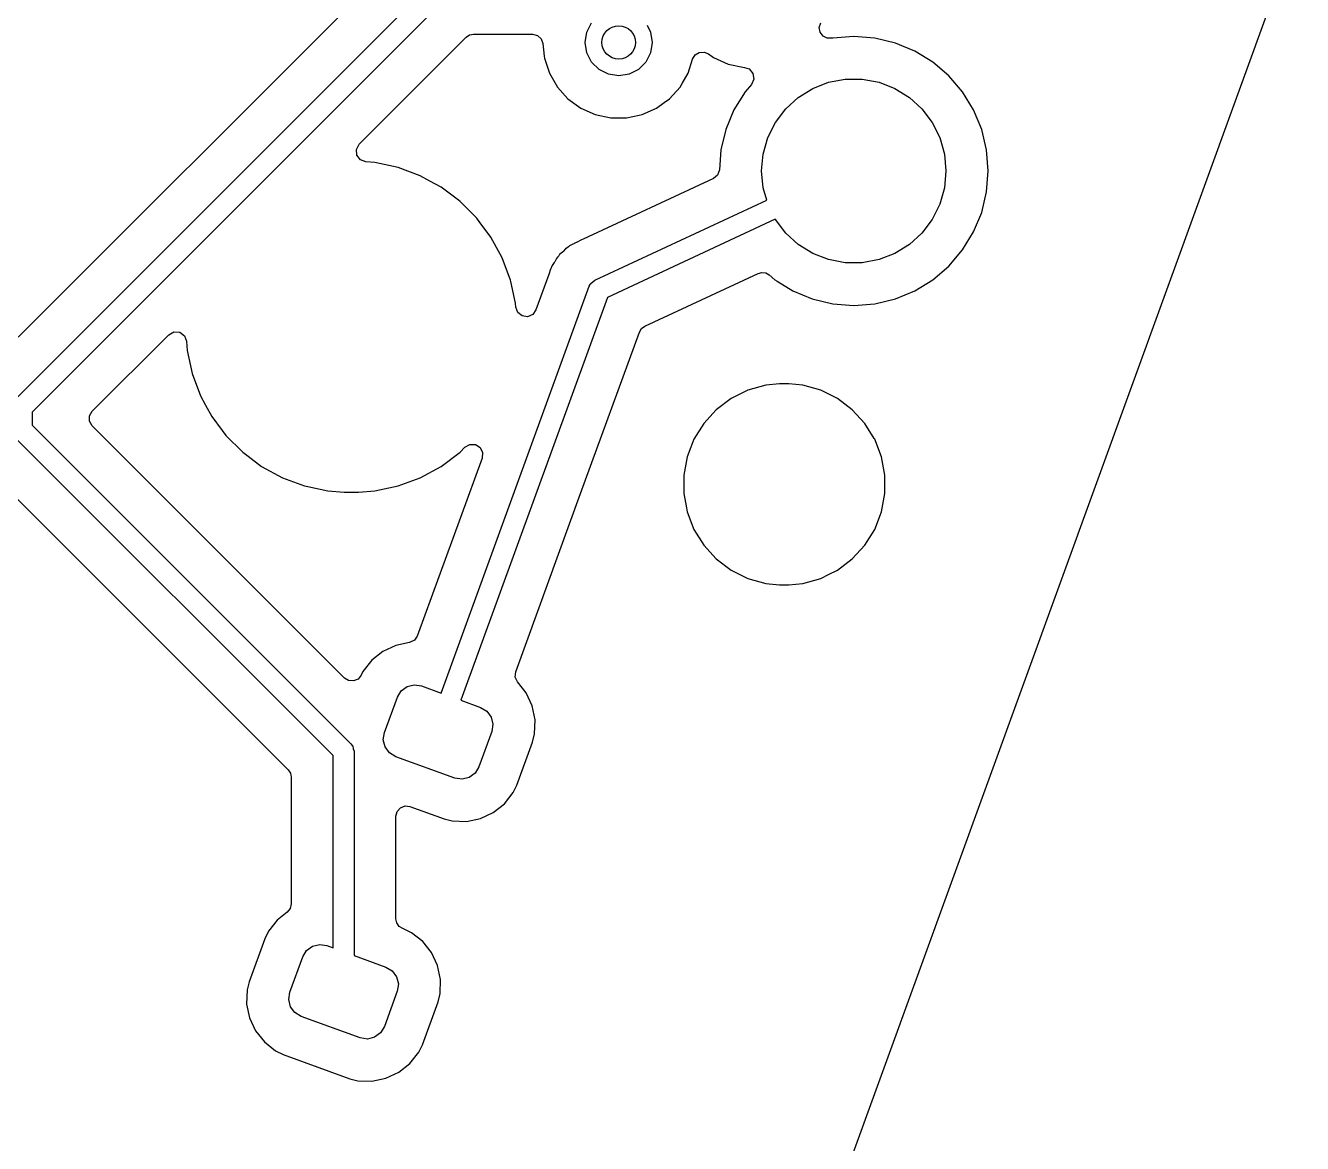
# Model space of a CAD drawing. Extents: x 1.74 to 9.58, y -5.96 to -1.79.
# Drawn here: x 4.716 to 5.316, y -4.375 to -3.85 of the extents above; entities that cross this region are included whole.
import ezdxf

# ---------------------------------------------------------------- set-up
doc = ezdxf.new("R2010")
doc.units = 0
doc.header["$MEASUREMENT"] = 0
doc.layers.add('BLACK', color=7, linetype='CONTINUOUS')

msp = doc.modelspace()

# ---------------------------------------------------------------- linework, layer by layer
at = {"layer": 'BLACK', "linetype": 'CONTINUOUS'}
for p, q in [((5.31584, -3.7984), (5.08754, -4.42672)), ((4.89482, -3.81375), (4.71222, -3.99635)), ((4.71037, -4.02607), (4.9106, -3.82584)), ((4.91612, -3.83424), (4.71877, -4.03159)), ((4.97951, -3.85297), (4.98175, -3.84858)), ((5.00783, -3.84977), (5.00947, -3.85297)), ((5.08876, -3.85085), (5.08941, -3.84869)), ((5.08915, -3.85307), (5.08876, -3.85085)), ((4.87254, -3.90568), (4.92285, -3.85537)), ((4.92285, -3.85537), (4.92443, -3.85432)), ((4.92443, -3.85432), (4.9263, -3.85394)), ((4.9263, -3.85394), (4.95403, -3.85394)), ((4.95403, -3.85394), (4.95633, -3.85452)), ((4.95633, -3.85452), (4.95808, -3.8561)), ((4.95808, -3.8561), (4.95889, -3.85832)), ((4.95889, -3.85832), (4.95952, -3.86433)), ((4.97874, -3.85784), (4.97951, -3.85297)), ((4.97951, -3.86271), (4.97874, -3.85784)), ((5.00947, -3.85297), (5.01024, -3.85784)), ((5.01024, -3.85784), (5.00947, -3.86271)), ((5.0905, -3.85488), (5.08915, -3.85307)), ((5.09252, -3.85589), (5.0905, -3.85488)), ((5.09477, -3.85588), (5.09252, -3.85589)), ((5.09509, -3.8558), (5.09477, -3.85588)), ((5.10498, -3.85503), (5.09509, -3.8558)), ((5.11486, -3.8558), (5.10498, -3.85503)), ((5.12451, -3.85812), (5.11486, -3.8558)), ((5.1283, -3.85969), (5.12451, -3.85812)), ((4.95952, -3.86433), (4.95962, -3.86525)), ((4.98175, -3.8671), (4.97951, -3.86271)), ((5.00947, -3.86271), (5.00723, -3.8671)), ((5.02922, -3.86568), (5.03041, -3.86373)), ((5.03041, -3.86373), (5.03235, -3.86254)), ((5.03235, -3.86254), (5.03463, -3.86236)), ((5.03463, -3.86236), (5.03673, -3.86324)), ((5.03673, -3.86324), (5.03909, -3.86495)), ((5.13367, -3.86192), (5.1283, -3.85969)), ((5.14213, -3.8671), (5.13367, -3.86192)), ((4.95962, -3.86525), (4.96192, -3.87234)), ((4.98523, -3.87058), (4.98175, -3.8671)), ((4.98962, -3.87282), (4.98523, -3.87058)), ((5.00374, -3.87058), (4.99935, -3.87282)), ((5.00723, -3.8671), (5.00374, -3.87058)), ((5.02705, -3.87234), (5.02922, -3.86568)), ((5.03909, -3.86495), (5.03909, -3.86495)), ((5.03909, -3.86495), (5.03909, -3.86495)), ((5.03909, -3.86495), (5.04589, -3.86798)), ((5.04589, -3.86798), (5.05368, -3.86963)), ((5.05368, -3.86963), (5.05367, -3.86969)), ((5.05367, -3.86969), (5.05575, -3.8703)), ((5.05575, -3.8703), (5.05755, -3.87237)), ((5.14967, -3.87354), (5.14213, -3.8671)), ((4.96192, -3.87234), (4.96565, -3.87879)), ((4.99449, -3.87359), (4.98962, -3.87282)), ((4.99935, -3.87282), (4.99449, -3.87359)), ((5.02431, -3.87709), (5.02705, -3.87234)), ((5.05796, -3.87508), (5.05683, -3.87758)), ((5.05755, -3.87237), (5.05796, -3.87508)), ((5.08567, -3.87947), (5.09313, -3.87658)), ((5.09313, -3.87658), (5.10098, -3.87511)), ((5.10098, -3.87511), (5.10897, -3.87511)), ((5.10897, -3.87511), (5.11683, -3.87658)), ((5.11683, -3.87658), (5.12428, -3.87947)), ((5.15611, -3.88108), (5.14967, -3.87354)), ((4.96565, -3.87879), (4.97063, -3.88433)), ((5.01834, -3.88433), (5.02333, -3.87879)), ((5.02333, -3.87879), (5.02431, -3.87709)), ((5.05384, -3.88108), (5.04866, -3.88954)), ((5.05683, -3.87758), (5.05384, -3.88108)), ((5.07888, -3.88367), (5.08567, -3.87947)), ((5.12428, -3.87947), (5.13108, -3.88367)), ((5.16129, -3.88954), (5.15611, -3.88108)), ((4.97063, -3.88433), (4.97666, -3.88871)), ((4.97666, -3.88871), (4.98347, -3.89174)), ((5.0055, -3.89174), (5.01231, -3.88871)), ((5.01231, -3.88871), (5.01592, -3.88609)), ((5.01592, -3.88609), (5.01834, -3.88433)), ((5.07297, -3.88906), (5.07888, -3.88367)), ((5.13108, -3.88367), (5.13698, -3.88906)), ((4.98347, -3.89174), (4.99076, -3.89329)), ((4.99076, -3.89329), (4.99076, -3.89329)), ((4.99076, -3.89329), (4.99821, -3.89329)), ((4.99821, -3.89329), (5.00403, -3.89206)), ((4.99821, -3.89329), (4.99821, -3.89329)), ((5.00403, -3.89206), (5.0055, -3.89174)), ((5.04866, -3.88954), (5.04486, -3.8987)), ((5.06816, -3.89544), (5.07297, -3.88906)), ((5.13698, -3.88906), (5.1418, -3.89544)), ((5.16509, -3.8987), (5.16129, -3.88954)), ((5.04486, -3.8987), (5.04255, -3.90835)), ((5.06459, -3.90259), (5.06816, -3.89544)), ((5.1418, -3.89544), (5.14536, -3.90259)), ((5.16741, -3.90835), (5.16509, -3.8987)), ((4.87122, -3.9081), (4.87254, -3.90568)), ((5.06241, -3.91028), (5.06459, -3.90259)), ((5.14536, -3.90259), (5.14755, -3.91028)), ((4.87142, -3.91084), (4.87122, -3.9081)), ((4.87307, -3.91304), (4.87142, -3.91084)), ((5.04255, -3.90835), (5.04181, -3.91778)), ((5.06167, -3.91823), (5.06241, -3.91028)), ((5.14755, -3.91028), (5.14828, -3.91823)), ((5.16818, -3.91823), (5.16741, -3.90835)), ((4.87564, -3.914), (4.87307, -3.91304)), ((4.87993, -3.91431), (4.87564, -3.914)), ((4.8908, -3.91667), (4.87993, -3.91431)), ((4.90122, -3.92056), (4.8908, -3.91667)), ((4.8908, -3.91667), (4.8908, -3.91667)), ((5.04181, -3.91778), (5.04095, -3.92018)), ((5.06241, -3.92619), (5.06167, -3.91823)), ((5.14828, -3.91823), (5.14755, -3.92619)), ((5.16741, -3.92812), (5.16818, -3.91823)), ((4.90578, -3.92305), (4.90122, -3.92056)), ((4.91099, -3.92589), (4.90578, -3.92305)), ((5.039, -3.92183), (4.97783, -3.95035)), ((5.04095, -3.92018), (5.039, -3.92183)), ((4.91913, -3.93199), (4.91099, -3.92589)), ((5.06403, -3.9319), (5.06241, -3.92619)), ((5.14755, -3.92619), (5.14536, -3.93388)), ((5.16509, -3.93777), (5.16741, -3.92812)), ((4.91989, -3.93256), (4.91913, -3.93199)), ((4.92776, -3.94043), (4.91989, -3.93256)), ((4.9832, -3.96959), (5.06403, -3.9319)), ((5.14536, -3.93388), (5.1418, -3.94103)), ((4.92927, -3.94244), (4.92776, -3.94043)), ((4.93408, -3.94887), (4.92927, -3.94244)), ((5.06808, -3.94087), (4.98921, -3.97765)), ((5.06816, -3.94103), (5.06808, -3.94087)), ((5.07297, -3.94741), (5.06816, -3.94103)), ((5.1418, -3.94103), (5.13698, -3.94741)), ((5.16129, -3.94693), (5.16509, -3.93777)), ((4.93443, -3.94933), (4.93408, -3.94887)), ((5.07888, -3.95279), (5.07297, -3.94741)), ((5.13698, -3.94741), (5.13108, -3.95279)), ((5.15611, -3.95539), (5.16129, -3.94693)), ((4.93976, -3.9591), (4.93443, -3.94933)), ((4.96953, -3.95487), (4.96835, -3.95612)), ((4.9702, -3.95445), (4.96953, -3.95487)), ((4.97081, -3.95399), (4.9702, -3.95445)), ((4.9714, -3.95347), (4.97081, -3.95399)), ((4.97294, -3.95269), (4.9714, -3.95347)), ((4.97334, -3.95247), (4.97294, -3.95269)), ((4.97347, -3.95238), (4.97334, -3.95247)), ((4.97446, -3.95192), (4.97347, -3.95238)), ((4.97459, -3.95186), (4.97446, -3.95192)), ((4.97706, -3.95061), (4.97459, -3.95186)), ((4.97783, -3.95035), (4.97706, -3.95061)), ((5.08567, -3.957), (5.07888, -3.95279)), ((5.13108, -3.95279), (5.12428, -3.957)), ((4.94365, -3.96952), (4.93976, -3.9591)), ((4.96442, -3.96089), (4.96418, -3.96128)), ((4.96525, -3.95939), (4.96442, -3.96089)), ((4.96579, -3.95881), (4.96525, -3.95939)), ((4.96628, -3.95822), (4.96579, -3.95881)), ((4.96672, -3.95757), (4.96628, -3.95822)), ((4.96801, -3.95644), (4.96672, -3.95757)), ((4.96835, -3.95612), (4.96801, -3.95644)), ((5.09313, -3.95989), (5.08567, -3.957)), ((5.10098, -3.96136), (5.09313, -3.95989)), ((5.11683, -3.95989), (5.10897, -3.96136)), ((5.12428, -3.957), (5.11683, -3.95989)), ((5.14967, -3.96293), (5.15611, -3.95539)), ((4.96167, -3.96693), (4.9556, -3.98359)), ((4.9618, -3.96649), (4.96167, -3.96693)), ((4.96224, -3.96483), (4.9618, -3.96649)), ((4.96262, -3.96414), (4.96224, -3.96483)), ((4.96294, -3.96344), (4.96262, -3.96414)), ((4.96321, -3.9627), (4.96294, -3.96344)), ((4.9639, -3.96169), (4.96321, -3.9627)), ((4.96418, -3.96128), (4.9639, -3.96169)), ((5.00677, -3.9912), (5.05995, -3.9664)), ((5.05995, -3.9664), (5.06174, -3.96595)), ((5.06174, -3.96595), (5.06358, -3.9662)), ((5.06358, -3.9662), (5.06518, -3.96711)), ((5.10897, -3.96136), (5.10098, -3.96136)), ((5.14213, -3.96937), (5.14967, -3.96293)), ((4.91104, -4.16363), (4.98066, -3.97236)), ((4.94379, -3.97019), (4.94365, -3.96952)), ((4.94365, -3.96952), (4.94365, -3.96952)), ((4.94601, -3.98039), (4.94379, -3.97019)), ((4.98066, -3.97236), (4.98107, -3.97159)), ((4.98107, -3.97159), (4.98112, -3.97142)), ((4.98112, -3.97142), (4.9812, -3.97135)), ((4.9812, -3.97135), (4.98132, -3.97113)), ((4.98132, -3.97113), (4.98229, -3.97039)), ((4.98229, -3.97039), (4.9832, -3.96959)), ((5.06518, -3.96711), (5.06782, -3.96937)), ((5.06782, -3.96937), (5.06898, -3.97008)), ((5.06898, -3.97008), (5.07628, -3.97455)), ((5.13367, -3.97455), (5.14213, -3.96937)), ((4.98921, -3.97765), (4.92029, -4.167)), ((5.07628, -3.97455), (5.08544, -3.97835)), ((5.08544, -3.97835), (5.09509, -3.98066)), ((5.11486, -3.98066), (5.12451, -3.97835)), ((5.12451, -3.97835), (5.13367, -3.97455)), ((4.94614, -3.98227), (4.94601, -3.98039)), ((4.94703, -3.98474), (4.94614, -3.98227)), ((4.94906, -3.9864), (4.94703, -3.98474)), ((4.9556, -3.98359), (4.95407, -3.98573)), ((5.09509, -3.98066), (5.10498, -3.98144)), ((5.10498, -3.98144), (5.11486, -3.98066)), ((4.95166, -3.98676), (4.94906, -3.9864)), ((4.95407, -3.98573), (4.95166, -3.98676)), ((4.74705, -4.03117), (4.78302, -3.9952)), ((4.78302, -3.9952), (4.78544, -3.99388)), ((4.78544, -3.99388), (4.78818, -3.99408)), ((4.78818, -3.99408), (4.79038, -3.99573)), ((4.79038, -3.99573), (4.79134, -3.99831)), ((4.97659, -4.06993), (5.00424, -3.99396)), ((5.00424, -3.99396), (5.00523, -3.99233)), ((5.00523, -3.99233), (5.00677, -3.9912)), ((4.79134, -3.99831), (4.79165, -4.00259)), ((4.79165, -4.00259), (4.79401, -4.01346)), ((4.79401, -4.01346), (4.79401, -4.01346)), ((4.79401, -4.01346), (4.7979, -4.02388)), ((5.06358, -4.01889), (5.05516, -4.02129)), ((5.07012, -4.01829), (5.06358, -4.01889)), ((5.07449, -4.01829), (5.07012, -4.01829)), ((5.07012, -4.01829), (5.07012, -4.01829)), ((5.08103, -4.01889), (5.07449, -4.01829)), ((5.07449, -4.01829), (5.07449, -4.01829)), ((5.08945, -4.02129), (5.08103, -4.01889)), ((4.7979, -4.02388), (4.80034, -4.02836)), ((5.04732, -4.02519), (5.04033, -4.03047)), ((5.05516, -4.02129), (5.04732, -4.02519)), ((5.09729, -4.02519), (5.08945, -4.02129)), ((5.10428, -4.03047), (5.09729, -4.02519)), ((4.71877, -4.03159), (4.71877, -4.03766)), ((4.74579, -4.03336), (4.74705, -4.03117)), ((4.80034, -4.02836), (4.80323, -4.03365)), ((5.04033, -4.03047), (5.03443, -4.03695)), ((5.11019, -4.03695), (5.10428, -4.03047)), ((4.71877, -4.03766), (4.86865, -4.18754)), ((4.74579, -4.03589), (4.74579, -4.03336)), ((4.74705, -4.03808), (4.74579, -4.03589)), ((4.86558, -4.1566), (4.74705, -4.03808)), ((4.80323, -4.03365), (4.80811, -4.04017)), ((5.03443, -4.03695), (5.02982, -4.04439)), ((5.11459, -4.04405), (5.11019, -4.03695)), ((4.86025, -4.19306), (4.71037, -4.04318)), ((4.80811, -4.04017), (4.8099, -4.04255)), ((4.8099, -4.04255), (4.81777, -4.05042)), ((5.02982, -4.04439), (5.02841, -4.04803)), ((5.1148, -4.04439), (5.11459, -4.04405)), ((5.11796, -4.05256), (5.1148, -4.04439)), ((4.81777, -4.05042), (4.82033, -4.05234)), ((4.91099, -4.05709), (4.91989, -4.05042)), ((4.91989, -4.05042), (4.92222, -4.04809)), ((4.92222, -4.04809), (4.9245, -4.0468)), ((4.9245, -4.0468), (4.9271, -4.04687)), ((4.9271, -4.04687), (4.9293, -4.04827)), ((4.9293, -4.04827), (4.93047, -4.05061)), ((4.93047, -4.05061), (4.93026, -4.05321)), ((5.02841, -4.04803), (5.02665, -4.05256)), ((4.82033, -4.05234), (4.82667, -4.05709)), ((4.93026, -4.05321), (4.89983, -4.13684)), ((5.02665, -4.05256), (5.02504, -4.06117)), ((5.11957, -4.06117), (5.11796, -4.05256)), ((4.69777, -4.05845), (4.83912, -4.19979)), ((4.82667, -4.05709), (4.82667, -4.05709)), ((4.82667, -4.05709), (4.83644, -4.06242)), ((4.83644, -4.06242), (4.84686, -4.06631)), ((4.8908, -4.06631), (4.90122, -4.06242)), ((4.90122, -4.06242), (4.91099, -4.05709)), ((5.02504, -4.06117), (5.02504, -4.06993)), ((5.11957, -4.06993), (5.11957, -4.06117)), ((4.84686, -4.06631), (4.84686, -4.06631)), ((4.84686, -4.06631), (4.84686, -4.06631)), ((4.84686, -4.06631), (4.84841, -4.06664)), ((4.84841, -4.06664), (4.85773, -4.06867)), ((4.85773, -4.06867), (4.86546, -4.06922)), ((4.87216, -4.06923), (4.87993, -4.06867)), ((4.87993, -4.06867), (4.8908, -4.06631)), ((4.86546, -4.06922), (4.86605, -4.06927)), ((4.86605, -4.06927), (4.86605, -4.06927)), ((4.86605, -4.06927), (4.87161, -4.06927)), ((4.87161, -4.06927), (4.87216, -4.06923)), ((4.87161, -4.06927), (4.87161, -4.06927)), ((4.94611, -4.15368), (4.97659, -4.06993)), ((5.02504, -4.06993), (5.02629, -4.07662)), ((5.11796, -4.07854), (5.11957, -4.06993)), ((5.02629, -4.07662), (5.02665, -4.07854)), ((5.02665, -4.07854), (5.02982, -4.08671)), ((5.1148, -4.08671), (5.11796, -4.07854)), ((5.02982, -4.08671), (5.03443, -4.09415)), ((5.11019, -4.09415), (5.1148, -4.08671)), ((5.03443, -4.09415), (5.04033, -4.10063)), ((5.10428, -4.10063), (5.11019, -4.09415)), ((5.04033, -4.10063), (5.04732, -4.10591)), ((5.09729, -4.10591), (5.10428, -4.10063)), ((5.04732, -4.10591), (5.05516, -4.10981)), ((5.05516, -4.10981), (5.06358, -4.11221)), ((5.08103, -4.11221), (5.08945, -4.10981)), ((5.08945, -4.10981), (5.09309, -4.108)), ((5.09309, -4.108), (5.09729, -4.10591)), ((5.06358, -4.11221), (5.07012, -4.11281)), ((5.07012, -4.11281), (5.07012, -4.11281)), ((5.07012, -4.11281), (5.07449, -4.11281)), ((5.07449, -4.11281), (5.08103, -4.11221)), ((5.07449, -4.11281), (5.07449, -4.11281)), ((4.89623, -4.13995), (4.88972, -4.14129)), ((4.89843, -4.13886), (4.89623, -4.13995)), ((4.89983, -4.13684), (4.89843, -4.13886)), ((4.88367, -4.14411), (4.87843, -4.14826)), ((4.88972, -4.14129), (4.88367, -4.14411)), ((4.87843, -4.14826), (4.87429, -4.15349)), ((4.86754, -4.1578), (4.86558, -4.1566)), ((4.86984, -4.15796), (4.86754, -4.1578)), ((4.87196, -4.15706), (4.86984, -4.15796)), ((4.87342, -4.15528), (4.87196, -4.15706)), ((4.87429, -4.15349), (4.87342, -4.15528)), ((4.94588, -4.15613), (4.94611, -4.15368)), ((4.94687, -4.15838), (4.94588, -4.15613)), ((4.95099, -4.16359), (4.94687, -4.15838)), ((4.89044, -4.16556), (4.89223, -4.16261)), ((4.89223, -4.16261), (4.89502, -4.16056)), ((4.89502, -4.16056), (4.89838, -4.15974)), ((4.89838, -4.15974), (4.90179, -4.16027)), ((4.90179, -4.16027), (4.91104, -4.16363)), ((4.95381, -4.16964), (4.95099, -4.16359)), ((4.88438, -4.18221), (4.89044, -4.16556)), ((4.92029, -4.167), (4.92954, -4.17037)), ((4.92954, -4.17037), (4.9325, -4.17216)), ((4.95516, -4.17618), (4.95381, -4.16964)), ((4.9325, -4.17216), (4.93454, -4.17495)), ((4.93454, -4.17495), (4.93536, -4.1783)), ((4.95496, -4.18286), (4.95516, -4.17618)), ((4.88385, -4.18562), (4.88438, -4.18221)), ((4.93483, -4.18172), (4.92878, -4.19837)), ((4.93536, -4.1783), (4.93483, -4.18172)), ((4.954, -4.18667), (4.95496, -4.18286)), ((4.86865, -4.18754), (4.86918, -4.18825)), ((4.86918, -4.18825), (4.86931, -4.18836)), ((4.86931, -4.18836), (4.86934, -4.18847)), ((4.86934, -4.18847), (4.86949, -4.18866)), ((4.86949, -4.18866), (4.86975, -4.18985)), ((4.88468, -4.18898), (4.88385, -4.18562)), ((4.88672, -4.19177), (4.88468, -4.18898)), ((4.94664, -4.20689), (4.954, -4.18667)), ((4.86025, -4.28341), (4.86025, -4.19306)), ((4.86975, -4.18985), (4.87009, -4.19102)), ((4.87009, -4.19102), (4.87009, -4.28699)), ((4.88967, -4.19356), (4.88672, -4.19177)), ((4.91742, -4.20366), (4.88967, -4.19356)), ((4.83912, -4.19979), (4.84017, -4.20138)), ((4.92878, -4.19837), (4.92698, -4.20132)), ((4.84017, -4.20138), (4.84055, -4.20325)), ((4.84055, -4.20325), (4.84055, -4.2628)), ((4.92084, -4.20419), (4.91742, -4.20366)), ((4.92419, -4.20337), (4.92084, -4.20419)), ((4.92698, -4.20132), (4.92419, -4.20337)), ((4.94493, -4.21043), (4.94664, -4.20689)), ((4.94079, -4.21567), (4.94493, -4.21043)), ((4.89035, -4.21929), (4.89188, -4.21755)), ((4.89188, -4.21755), (4.89404, -4.21671)), ((4.89404, -4.21671), (4.89635, -4.21696)), ((4.89635, -4.21696), (4.91247, -4.22283)), ((4.93555, -4.21981), (4.94079, -4.21567)), ((4.8898, -4.22155), (4.89035, -4.21929)), ((4.8898, -4.26977), (4.8898, -4.22155)), ((4.91247, -4.22283), (4.91628, -4.22379)), ((4.91628, -4.22379), (4.92296, -4.22399)), ((4.92296, -4.22399), (4.9295, -4.22264)), ((4.9295, -4.22264), (4.93555, -4.21981)), ((4.83869, -4.26663), (4.83471, -4.26977)), ((4.84006, -4.26492), (4.83869, -4.26663)), ((4.84055, -4.2628), (4.84006, -4.26492)), ((4.83399, -4.27034), (4.82985, -4.27558)), ((4.83471, -4.26977), (4.83399, -4.27034)), ((4.8902, -4.27171), (4.8898, -4.26977)), ((4.89133, -4.27332), (4.8902, -4.27171)), ((4.82985, -4.27558), (4.82814, -4.27912)), ((4.89301, -4.27436), (4.89133, -4.27332)), ((4.89363, -4.27459), (4.89301, -4.27436)), ((4.89717, -4.2763), (4.89363, -4.27459)), ((4.90241, -4.28044), (4.89717, -4.2763)), ((4.89717, -4.2763), (4.89717, -4.2763)), ((4.89717, -4.2763), (4.89717, -4.2763)), ((4.82814, -4.27912), (4.82078, -4.29934)), ((4.846, -4.28765), (4.8478, -4.28469)), ((4.8478, -4.28469), (4.85058, -4.28265)), ((4.85058, -4.28265), (4.85394, -4.28183)), ((4.85394, -4.28183), (4.85736, -4.28235)), ((4.85736, -4.28235), (4.86025, -4.28341)), ((4.90655, -4.28568), (4.90241, -4.28044)), ((4.83994, -4.30429), (4.846, -4.28765)), ((4.87009, -4.28699), (4.8851, -4.29245)), ((4.90937, -4.29173), (4.90655, -4.28568)), ((4.8851, -4.29245), (4.88806, -4.29424)), ((4.88806, -4.29424), (4.8901, -4.29703)), ((4.8901, -4.29703), (4.89092, -4.30039)), ((4.91072, -4.29827), (4.90937, -4.29173)), ((4.82078, -4.29934), (4.81981, -4.30316)), ((4.89092, -4.30039), (4.8904, -4.3038)), ((4.91053, -4.30494), (4.91072, -4.29827)), ((4.81981, -4.30316), (4.81962, -4.30983)), ((4.83942, -4.30771), (4.83994, -4.30429)), ((4.84024, -4.31107), (4.83942, -4.30771)), ((4.8904, -4.3038), (4.88434, -4.32045)), ((4.90221, -4.32898), (4.90957, -4.30876)), ((4.90957, -4.30876), (4.91053, -4.30494)), ((4.81962, -4.30983), (4.82097, -4.31637)), ((4.84228, -4.31386), (4.84024, -4.31107)), ((4.84524, -4.31565), (4.84228, -4.31386)), ((4.82097, -4.31637), (4.82379, -4.32242)), ((4.87299, -4.32575), (4.84524, -4.31565)), ((4.88434, -4.32045), (4.88255, -4.32341)), ((4.82379, -4.32242), (4.82379, -4.32242)), ((4.82379, -4.32242), (4.82379, -4.32242)), ((4.82379, -4.32242), (4.82793, -4.32766)), ((4.8764, -4.32627), (4.87299, -4.32575)), ((4.87976, -4.32545), (4.8764, -4.32627)), ((4.88255, -4.32341), (4.87976, -4.32545)), ((4.82793, -4.32766), (4.83317, -4.3318)), ((4.83317, -4.3318), (4.83671, -4.33351)), ((4.89635, -4.33776), (4.90049, -4.33252)), ((4.90049, -4.33252), (4.90221, -4.32898)), ((4.83671, -4.33351), (4.86804, -4.34491)), ((4.89111, -4.3419), (4.89635, -4.33776)), ((4.86804, -4.34491), (4.87185, -4.34588)), ((4.87852, -4.34607), (4.88506, -4.34472)), ((4.88506, -4.34472), (4.89111, -4.3419)), ((4.87185, -4.34588), (4.87852, -4.34607))]:
    msp.add_line(p, q, dxfattribs=at)
at = {"layer": 'BLACK'}
msp.add_circle((4.99449, -3.85784), 0.00787, dxfattribs=at)

doc.saveas('drawing.dxf')
